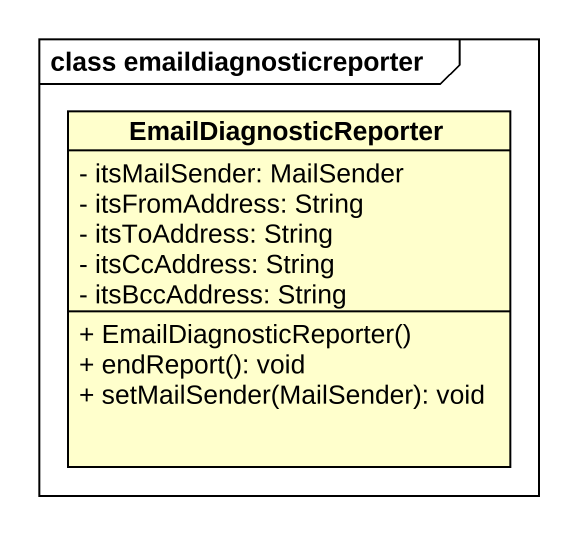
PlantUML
@startuml
mainframe class emaildiagnosticreporter
hide circle
hide empty members
skinparam classAttributeIconSize 0
class EmailDiagnosticReporter {
  - itsMailSender: MailSender
  - itsFromAddress: String
  - itsToAddress: String
  - itsCcAddress: String
  - itsBccAddress: String
  + EmailDiagnosticReporter()
  + endReport(): void
  + setMailSender(MailSender): void
}
@enduml
